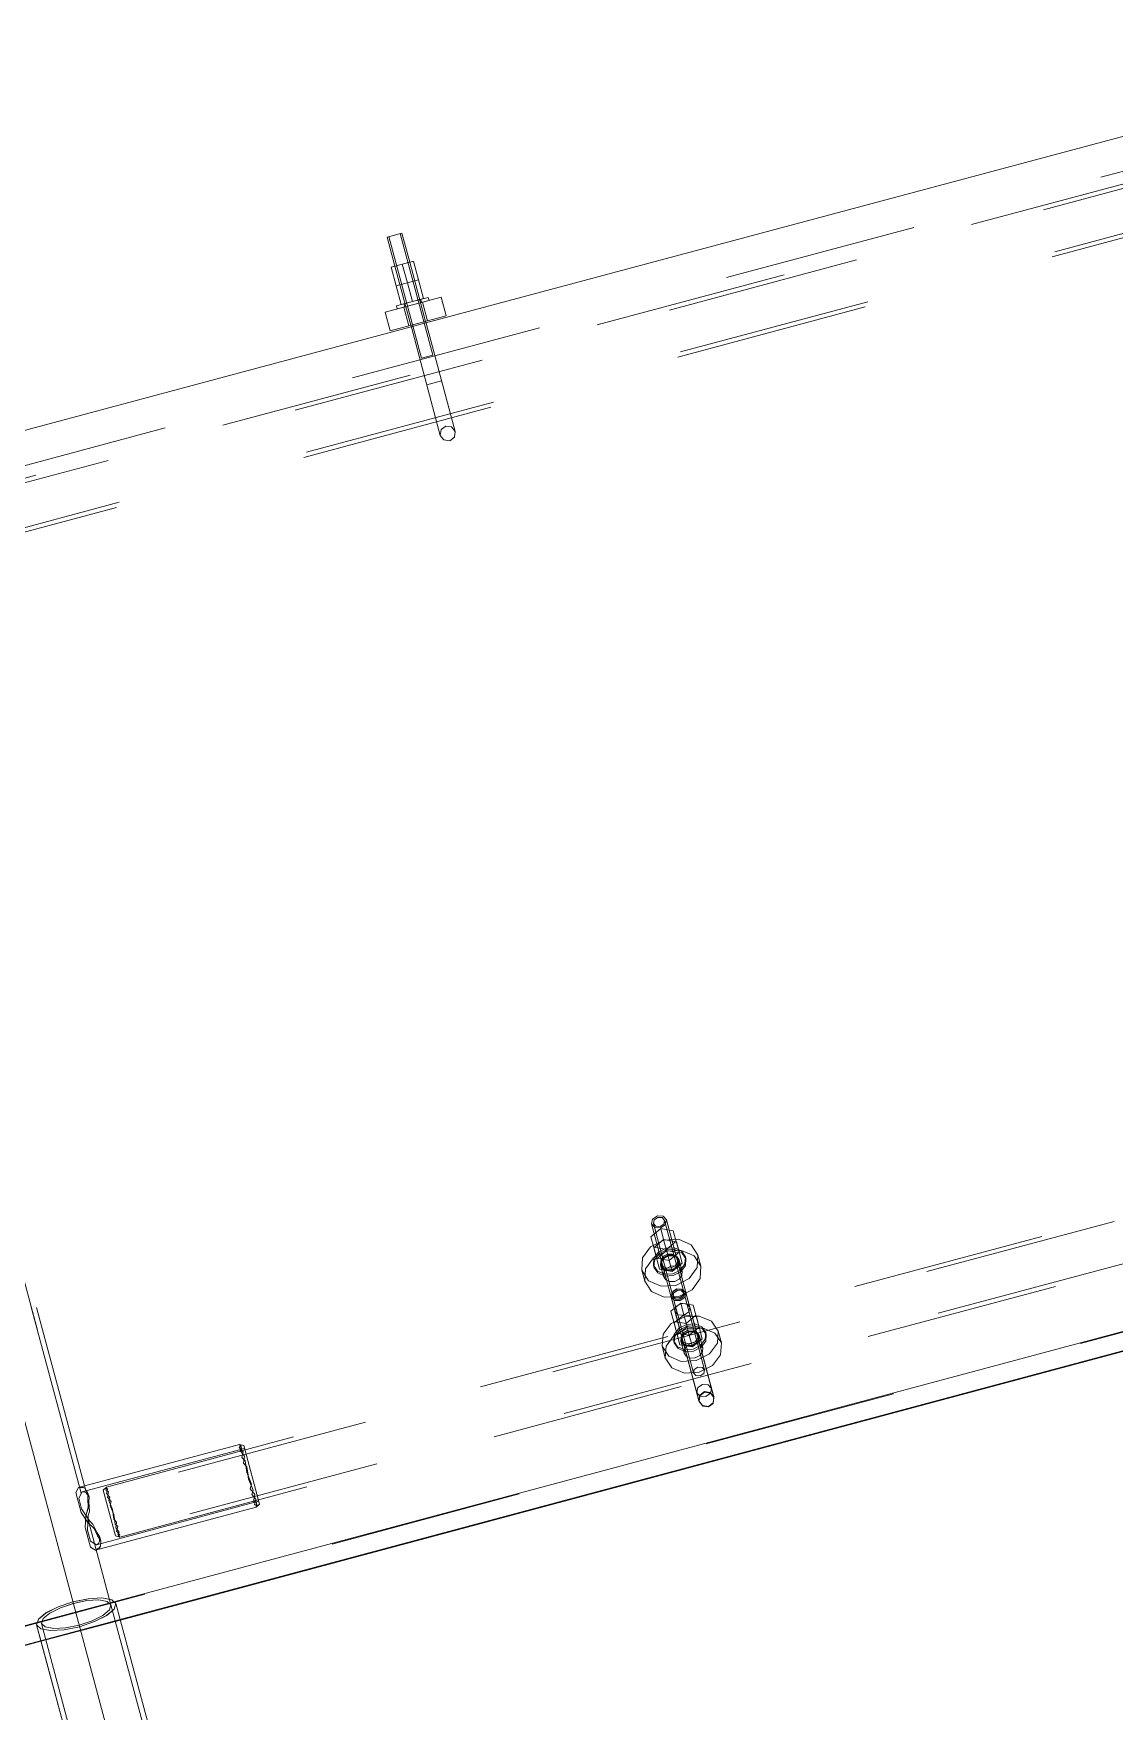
# Model space of a CAD drawing. Header units: millimetres. Extents: x -753 to 90, y 56274 to 56868.
# Drawn here: x -604.93 to -593.77, y 56695.05 to 56712.38 of the extents above; entities that cross this region are included whole.
import ezdxf

# ---------------------------------------------------------------- set-up
doc = ezdxf.new("R2010")
doc.units = ezdxf.units.MM
doc.linetypes.add('XKITLINE00', pattern=[0])
doc.linetypes.add('XKITLINE02', pattern=[4, 2, -2])
doc.layers.add('Cota', color=4, linetype='Continuous', lineweight=0)
doc.layers.add('Peça', color=2, linetype='Continuous', lineweight=0)

# ---------------------------------------------------------------- blocks, each defined once
blk = doc.blocks.new('*A896')
at = {"layer": 'Peça', "color": 4, "linetype": 'XKITLINE00', "lineweight": 0}
for p, q in [((-592.068, 56711.752), (-600.878, 56709.393)), ((-592.068, 56711.752), (-592.068, 56711.752)), ((-592.068, 56711.752), (-588.983, 56700.237)), ((-601.03, 56709.352), (-611.155, 56706.639)), ((-611.308, 56706.598), (-612.662, 56706.235)), ((-612.662, 56706.235), (-612.662, 56706.235)), ((-612.662, 56706.235), (-612.639, 56706.15)), ((-612.639, 56706.149), (-610.959, 56699.879)), ((-609.577, 56694.72), (-588.983, 56700.237)), ((-588.983, 56700.237), (-588.934, 56700.051)), ((-609.527, 56694.534), (-588.934, 56700.051)), ((-588.932, 56700.045), (-604.033, 56695.999)), ((-588.932, 56700.045), (-588.934, 56700.051)), ((-610.959, 56699.879), (-610.805, 56699.303)), ((-610.805, 56699.303), (-610.645, 56698.705)), ((-610.645, 56698.705), (-610.133, 56696.794)), ((-610.133, 56696.794), (-609.767, 56695.428)), ((-604.853, 56695.779), (-609.526, 56694.528)), ((-609.767, 56695.428), (-609.527, 56694.534)), ((-609.526, 56694.528), (-609.527, 56694.534))]:
    blk.add_line(p, q, dxfattribs=at)
at = {"layer": 'Peça', "color": 7, "linetype": 'XKITLINE02', "lineweight": 0}
for p, q in [((-592.061, 56711.724), (-588.983, 56700.237)), ((-591.978, 56711.414), (-612.572, 56705.897)), ((-600.878, 56709.393), (-601.03, 56709.352)), ((-611.155, 56706.639), (-611.308, 56706.598)), ((-612.654, 56706.207), (-612.639, 56706.149)), ((-609.575, 56694.713), (-588.982, 56700.23)), ((-588.934, 56700.051), (-588.932, 56700.045)), ((-610.479, 56698.088), (-610.133, 56696.794)), ((-604.033, 56695.999), (-604.853, 56695.779)), ((-609.527, 56694.534), (-609.526, 56694.528))]:
    blk.add_line(p, q, dxfattribs=at)
blk = doc.blocks.new('*A897')
at = {"layer": 'Peça', "color": 7, "linetype": 'XKITLINE02', "lineweight": 0}
for p, q in [((-606.838, 56707.302), (-569.438, 56717.323)), ((-569.387, 56717.29), (-606.865, 56707.248)), ((-569.271, 56716.857), (-606.749, 56706.816)), ((-569.298, 56716.804), (-606.699, 56706.783))]:
    blk.add_line(p, q, dxfattribs=at)
blk = doc.blocks.new('*A909')
at = {"layer": 'Peça', "color": 7, "linetype": 'XKITLINE02', "lineweight": 0}
for p, q in [((-604.523, 56696.187), (-604.677, 56696.135)), ((-604.653, 56696.126), (-604.518, 56696.171)), ((-604.363, 56696.219), (-604.523, 56696.187)), ((-604.518, 56696.171), (-604.379, 56696.199)), ((-604.379, 56696.199), (-604.256, 56696.206)), ((-604.223, 56696.227), (-604.363, 56696.219)), ((-604.256, 56696.206), (-604.169, 56696.19)), ((-604.123, 56696.209), (-604.223, 56696.227)), ((-604.169, 56696.19), (-604.13, 56696.155)), ((-604.079, 56696.168), (-604.123, 56696.209)), ((-604.097, 56696.111), (-604.079, 56696.168)), ((-604.079, 56696.168), (-604.035, 56696.005)), ((-604.88, 56696.006), (-604.898, 56695.949)), ((-604.802, 56696.072), (-604.88, 56696.006)), ((-604.847, 56695.963), (-604.831, 56696.013)), ((-604.831, 56696.013), (-604.763, 56696.07)), ((-604.677, 56696.135), (-604.802, 56696.072)), ((-604.763, 56696.07), (-604.653, 56696.126)), ((-604.323, 56695.992), (-604.458, 56695.946)), ((-604.214, 56696.047), (-604.323, 56695.992)), ((-604.3, 56695.982), (-604.174, 56696.046)), ((-604.146, 56696.104), (-604.214, 56696.047)), ((-604.174, 56696.046), (-604.097, 56696.111)), ((-604.13, 56696.155), (-604.146, 56696.104)), ((-604.13, 56696.155), (-599.857, 56680.207)), ((-604.898, 56695.949), (-600.625, 56680.001)), ((-604.898, 56695.949), (-604.854, 56695.908)), ((-604.854, 56695.908), (-604.754, 56695.89)), ((-604.847, 56695.963), (-600.574, 56680.015)), ((-604.808, 56695.927), (-604.847, 56695.963)), ((-604.721, 56695.911), (-604.808, 56695.927)), ((-604.754, 56695.89), (-604.613, 56695.898)), ((-604.598, 56695.918), (-604.721, 56695.911)), ((-604.613, 56695.898), (-604.454, 56695.93)), ((-604.458, 56695.946), (-604.598, 56695.918)), ((-604.454, 56695.93), (-604.3, 56695.982)), ((-600.059, 56681.167), (-600.039, 56681.09)), ((-599.806, 56680.22), (-600.625, 56680.001))]:
    blk.add_line(p, q, dxfattribs=at)
at = {"layer": 'Peça', "color": 4, "linetype": 'XKITLINE00', "lineweight": 0}
for p, q in [((-604.035, 56696.005), (-600.059, 56681.167)), ((-600.039, 56681.09), (-599.806, 56680.22)), ((-599.806, 56680.22), (-599.806, 56680.22))]:
    blk.add_line(p, q, dxfattribs=at)
blk = doc.blocks.new('*A915')
at = {"layer": 'Peça', "color": 7, "linetype": 'XKITLINE02', "lineweight": 0}
for p, q in [((-604.677, 56696.135), (-604.523, 56696.187)), ((-604.519, 56696.171), (-604.653, 56696.126)), ((-604.523, 56696.187), (-604.364, 56696.219)), ((-604.379, 56696.199), (-604.519, 56696.171)), ((-604.256, 56696.206), (-604.379, 56696.199)), ((-604.364, 56696.219), (-604.223, 56696.227)), ((-604.169, 56696.19), (-604.256, 56696.206)), ((-604.223, 56696.227), (-604.123, 56696.209)), ((-604.13, 56696.155), (-604.169, 56696.19)), ((-604.123, 56696.209), (-604.079, 56696.168)), ((-604.079, 56696.168), (-604.097, 56696.111)), ((-604.079, 56696.168), (-604.035, 56696.005)), ((-604.898, 56695.949), (-604.88, 56696.006)), ((-604.88, 56696.006), (-604.802, 56696.072)), ((-604.831, 56696.013), (-604.847, 56695.963)), ((-604.763, 56696.07), (-604.831, 56696.013)), ((-604.802, 56696.072), (-604.677, 56696.135)), ((-604.653, 56696.126), (-604.763, 56696.07)), ((-604.458, 56695.946), (-604.324, 56695.992)), ((-604.324, 56695.992), (-604.214, 56696.047)), ((-604.175, 56696.046), (-604.3, 56695.982)), ((-604.214, 56696.047), (-604.146, 56696.104)), ((-604.097, 56696.111), (-604.175, 56696.046)), ((-604.146, 56696.104), (-604.13, 56696.155)), ((-604.13, 56696.155), (-599.857, 56680.207)), ((-604.898, 56695.949), (-604.854, 56695.786)), ((-604.854, 56695.908), (-604.898, 56695.949)), ((-604.754, 56695.89), (-604.854, 56695.908)), ((-604.847, 56695.963), (-600.574, 56680.015)), ((-604.847, 56695.963), (-604.808, 56695.927)), ((-604.808, 56695.927), (-604.721, 56695.911)), ((-604.613, 56695.898), (-604.754, 56695.89)), ((-604.721, 56695.911), (-604.598, 56695.918)), ((-604.454, 56695.93), (-604.613, 56695.898)), ((-604.598, 56695.918), (-604.458, 56695.946)), ((-604.3, 56695.982), (-604.454, 56695.93)), ((-600.06, 56681.167), (-600.039, 56681.09)), ((-600.879, 56680.948), (-600.858, 56680.87))]:
    blk.add_line(p, q, dxfattribs=at)
at = {"layer": 'Peça', "color": 4, "linetype": 'XKITLINE00', "lineweight": 0}
for p, q in [((-604.035, 56696.005), (-600.06, 56681.167)), ((-604.854, 56695.786), (-600.879, 56680.948)), ((-600.039, 56681.09), (-599.806, 56680.22)), ((-600.858, 56680.87), (-600.625, 56680.001)), ((-599.806, 56680.22), (-600.625, 56680.001))]:
    blk.add_line(p, q, dxfattribs=at)
blk = doc.blocks.new('*A924')
at = {"layer": 'Peça', "color": 7, "linetype": 'XKITLINE02', "lineweight": 0}
for p, q in [((-607.496, 56707.283), (-607.644, 56707.209)), ((-607.331, 56707.293), (-607.496, 56707.283)), ((-607.174, 56707.24), (-607.331, 56707.293)), ((-607.753, 56707.085), (-607.807, 56706.928)), ((-607.644, 56707.209), (-607.753, 56707.085)), ((-607.708, 56707.059), (-607.612, 56707.167)), ((-607.612, 56707.167), (-607.482, 56707.231)), ((-607.482, 56707.231), (-607.338, 56707.241)), ((-607.338, 56707.241), (-607.201, 56707.194)), ((-607.201, 56707.194), (-607.092, 56707.099)), ((-607.05, 56707.131), (-607.174, 56707.24)), ((-607.092, 56707.099), (-607.028, 56706.969)), ((-606.977, 56706.983), (-607.05, 56707.131)), ((-607.807, 56706.928), (-607.796, 56706.763)), ((-607.754, 56706.921), (-607.708, 56707.059)), ((-607.745, 56706.777), (-607.754, 56706.921)), ((-607.028, 56706.969), (-604.13, 56696.155)), ((-607.028, 56706.969), (-607.018, 56706.825)), ((-606.974, 56706.972), (-606.977, 56706.983)), ((-606.966, 56706.818), (-606.977, 56706.983)), ((-606.969, 56706.954), (-606.974, 56706.972)), ((-606.969, 56706.954), (-604.079, 56696.168)), ((-607.793, 56706.752), (-607.796, 56706.763)), ((-607.796, 56706.763), (-607.723, 56706.615)), ((-607.788, 56706.735), (-607.793, 56706.752)), ((-607.788, 56706.735), (-604.898, 56695.949)), ((-607.745, 56706.777), (-607.742, 56706.766)), ((-607.681, 56706.647), (-607.745, 56706.777)), ((-607.742, 56706.766), (-607.737, 56706.749)), ((-607.737, 56706.749), (-604.847, 56695.963)), ((-607.018, 56706.825), (-607.065, 56706.688)), ((-607.019, 56706.661), (-606.966, 56706.818)), ((-607.723, 56706.615), (-607.598, 56706.506)), ((-607.572, 56706.552), (-607.681, 56706.647)), ((-607.16, 56706.579), (-607.29, 56706.515)), ((-607.065, 56706.688), (-607.16, 56706.579)), ((-607.128, 56706.537), (-607.019, 56706.661)), ((-607.598, 56706.506), (-607.442, 56706.453)), ((-607.435, 56706.505), (-607.572, 56706.552)), ((-607.442, 56706.453), (-607.277, 56706.464)), ((-607.29, 56706.515), (-607.435, 56706.505)), ((-607.277, 56706.464), (-607.128, 56706.537)), ((-604.677, 56696.135), (-604.523, 56696.186)), ((-604.518, 56696.17), (-604.653, 56696.125)), ((-604.523, 56696.186), (-604.363, 56696.219)), ((-604.379, 56696.199), (-604.518, 56696.17)), ((-604.256, 56696.206), (-604.379, 56696.199)), ((-604.363, 56696.219), (-604.223, 56696.227)), ((-604.169, 56696.19), (-604.256, 56696.206)), ((-604.223, 56696.227), (-604.123, 56696.209)), ((-604.13, 56696.155), (-604.169, 56696.19)), ((-604.123, 56696.209), (-604.079, 56696.168)), ((-604.079, 56696.168), (-604.097, 56696.111)), ((-604.898, 56695.949), (-604.88, 56696.006)), ((-604.88, 56696.006), (-604.802, 56696.071)), ((-604.831, 56696.013), (-604.847, 56695.963)), ((-604.763, 56696.07), (-604.831, 56696.013)), ((-604.802, 56696.071), (-604.677, 56696.135)), ((-604.653, 56696.125), (-604.763, 56696.07)), ((-604.458, 56695.946), (-604.324, 56695.992)), ((-604.324, 56695.992), (-604.214, 56696.047)), ((-604.175, 56696.046), (-604.3, 56695.982)), ((-604.214, 56696.047), (-604.146, 56696.104)), ((-604.097, 56696.111), (-604.175, 56696.046)), ((-604.146, 56696.104), (-604.13, 56696.155)), ((-604.854, 56695.908), (-604.898, 56695.949)), ((-604.754, 56695.89), (-604.854, 56695.908)), ((-604.847, 56695.963), (-604.808, 56695.927)), ((-604.808, 56695.927), (-604.721, 56695.911)), ((-604.614, 56695.898), (-604.754, 56695.89)), ((-604.721, 56695.911), (-604.598, 56695.918)), ((-604.454, 56695.93), (-604.614, 56695.898)), ((-604.598, 56695.918), (-604.458, 56695.946)), ((-604.3, 56695.982), (-604.454, 56695.93))]:
    blk.add_line(p, q, dxfattribs=at)
blk = doc.blocks.new('*A925')
at = {"layer": 'Peça', "color": 7, "linetype": 'XKITLINE02', "lineweight": 0}
for p, q in [((-604.465, 56697.366), (-602.804, 56697.811)), ((-602.752, 56697.771), (-604.427, 56697.322)), ((-602.807, 56697.782), (-602.785, 56697.796)), ((-602.764, 56697.737), (-602.807, 56697.782)), ((-602.804, 56697.811), (-602.778, 56697.77)), ((-602.785, 56697.796), (-602.804, 56697.811)), ((-602.804, 56697.811), (-602.76, 56697.8)), ((-602.778, 56697.77), (-602.798, 56697.748)), ((-602.798, 56697.748), (-602.751, 56697.691)), ((-602.779, 56697.676), (-602.764, 56697.737)), ((-602.76, 56697.8), (-602.598, 56697.196)), ((-602.779, 56697.676), (-602.744, 56697.643)), ((-602.751, 56697.691), (-602.763, 56697.617)), ((-602.763, 56697.617), (-602.727, 56697.582)), ((-602.727, 56697.522), (-602.744, 56697.643)), ((-602.727, 56697.582), (-602.709, 56697.454)), ((-602.679, 56697.401), (-602.727, 56697.522)), ((-602.709, 56697.454), (-602.663, 56697.34)), ((-602.692, 56697.353), (-602.679, 56697.401)), ((-604.493, 56697.314), (-604.465, 56697.366)), ((-604.493, 56697.314), (-604.439, 56697.109)), ((-604.465, 56697.366), (-604.418, 56697.366)), ((-604.427, 56697.322), (-604.462, 56697.258)), ((-604.433, 56697.148), (-604.462, 56697.258)), ((-604.427, 56697.322), (-604.406, 56697.322)), ((-604.418, 56697.366), (-604.398, 56697.356)), ((-604.406, 56697.322), (-604.383, 56697.31)), ((-604.398, 56697.356), (-604.368, 56697.309)), ((-604.357, 56697.27), (-604.383, 56697.31)), ((-604.368, 56697.309), (-604.37, 56697.25)), ((-604.37, 56697.25), (-604.364, 56697.164)), ((-604.357, 56697.27), (-604.368, 56697.309)), ((-604.36, 56697.22), (-604.357, 56697.27)), ((-604.352, 56697.119), (-604.36, 56697.22)), ((-602.606, 56697.225), (-604.281, 56696.776)), ((-602.645, 56697.295), (-602.692, 56697.353)), ((-602.663, 56697.34), (-602.676, 56697.294)), ((-602.676, 56697.294), (-602.633, 56697.248)), ((-602.657, 56697.222), (-602.645, 56697.295)), ((-602.657, 56697.222), (-602.628, 56697.213)), ((-602.633, 56697.248), (-602.648, 56697.188)), ((-602.631, 56697.164), (-602.628, 56697.213)), ((-604.372, 56697.008), (-604.439, 56697.109)), ((-604.349, 56697.02), (-604.433, 56697.148)), ((-604.397, 56696.954), (-604.39, 56697.076)), ((-604.364, 56697.164), (-604.39, 56697.076)), ((-604.364, 56697.077), (-604.373, 56696.924)), ((-604.364, 56697.077), (-604.352, 56697.119)), ((-604.291, 56696.719), (-602.631, 56697.164)), ((-602.648, 56697.188), (-602.622, 56697.187)), ((-602.631, 56697.164), (-602.598, 56697.196)), ((-602.622, 56697.187), (-602.631, 56697.164)), ((-604.397, 56696.954), (-604.342, 56696.75)), ((-604.373, 56696.924), (-604.343, 56696.814)), ((-604.305, 56696.945), (-604.372, 56697.008)), ((-604.349, 56697.02), (-604.317, 56696.99)), ((-604.317, 56696.99), (-604.273, 56696.898)), ((-604.268, 56696.867), (-604.305, 56696.945)), ((-604.273, 56696.898), (-604.246, 56696.856)), ((-604.236, 56696.817), (-604.268, 56696.867)), ((-604.246, 56696.856), (-604.248, 56696.809)), ((-604.236, 56696.817), (-604.246, 56696.856)), ((-604.281, 56696.776), (-604.343, 56696.814)), ((-604.342, 56696.75), (-604.291, 56696.719)), ((-604.291, 56696.719), (-604.251, 56696.742)), ((-604.281, 56696.776), (-604.263, 56696.787)), ((-604.263, 56696.787), (-604.248, 56696.809)), ((-604.251, 56696.742), (-604.238, 56696.761)), ((-604.238, 56696.761), (-604.236, 56696.817))]:
    blk.add_line(p, q, dxfattribs=at)
blk = doc.blocks.new('*A928')
at = {"layer": 'Peça', "color": 7, "linetype": 'XKITLINE02', "lineweight": 0}
for p, q in [((-604.465, 56697.366), (-602.804, 56697.811)), ((-602.752, 56697.771), (-604.427, 56697.322)), ((-602.785, 56697.796), (-602.807, 56697.782)), ((-602.807, 56697.782), (-602.764, 56697.737)), ((-602.804, 56697.811), (-602.785, 56697.796)), ((-602.778, 56697.77), (-602.804, 56697.811)), ((-602.804, 56697.811), (-602.76, 56697.8)), ((-602.798, 56697.748), (-602.778, 56697.77)), ((-602.751, 56697.691), (-602.798, 56697.748)), ((-602.764, 56697.737), (-602.779, 56697.676)), ((-602.598, 56697.196), (-602.76, 56697.8)), ((-602.779, 56697.676), (-602.744, 56697.643)), ((-602.763, 56697.617), (-602.751, 56697.691)), ((-602.727, 56697.582), (-602.763, 56697.617)), ((-602.744, 56697.643), (-602.727, 56697.522)), ((-602.708, 56697.454), (-602.727, 56697.582)), ((-602.727, 56697.522), (-602.679, 56697.401)), ((-602.663, 56697.34), (-602.708, 56697.454)), ((-602.679, 56697.401), (-602.692, 56697.353)), ((-604.493, 56697.314), (-604.465, 56697.366)), ((-604.493, 56697.314), (-604.438, 56697.109)), ((-604.418, 56697.366), (-604.465, 56697.366)), ((-604.427, 56697.322), (-604.462, 56697.258)), ((-604.462, 56697.258), (-604.433, 56697.148)), ((-604.427, 56697.322), (-604.406, 56697.322)), ((-604.398, 56697.356), (-604.418, 56697.366)), ((-604.406, 56697.322), (-604.383, 56697.31)), ((-604.368, 56697.309), (-604.398, 56697.356)), ((-604.383, 56697.31), (-604.357, 56697.27)), ((-604.37, 56697.25), (-604.368, 56697.309)), ((-604.363, 56697.164), (-604.37, 56697.25)), ((-604.357, 56697.27), (-604.368, 56697.309)), ((-604.357, 56697.27), (-604.36, 56697.22)), ((-604.36, 56697.22), (-604.351, 56697.119)), ((-602.606, 56697.225), (-604.281, 56696.776)), ((-602.692, 56697.353), (-602.645, 56697.295)), ((-602.676, 56697.294), (-602.663, 56697.34)), ((-602.633, 56697.248), (-602.676, 56697.294)), ((-602.645, 56697.295), (-602.657, 56697.222)), ((-602.657, 56697.222), (-602.628, 56697.213)), ((-602.648, 56697.188), (-602.633, 56697.248)), ((-602.628, 56697.213), (-602.631, 56697.164)), ((-604.372, 56697.008), (-604.438, 56697.109)), ((-604.433, 56697.148), (-604.349, 56697.02)), ((-604.397, 56696.954), (-604.39, 56697.076)), ((-604.39, 56697.076), (-604.363, 56697.164)), ((-604.373, 56696.925), (-604.364, 56697.077)), ((-604.351, 56697.119), (-604.364, 56697.077)), ((-604.291, 56696.719), (-602.631, 56697.164)), ((-602.622, 56697.187), (-602.648, 56697.188)), ((-602.631, 56697.164), (-602.598, 56697.196)), ((-602.631, 56697.164), (-602.622, 56697.187)), ((-604.397, 56696.954), (-604.342, 56696.751)), ((-604.343, 56696.814), (-604.373, 56696.925)), ((-604.372, 56697.008), (-604.305, 56696.945)), ((-604.349, 56697.02), (-604.317, 56696.99)), ((-604.317, 56696.99), (-604.273, 56696.898)), ((-604.305, 56696.945), (-604.268, 56696.867)), ((-604.273, 56696.898), (-604.246, 56696.856)), ((-604.268, 56696.867), (-604.236, 56696.817)), ((-604.246, 56696.856), (-604.248, 56696.809)), ((-604.236, 56696.817), (-604.246, 56696.856)), ((-604.281, 56696.776), (-604.343, 56696.814)), ((-604.342, 56696.751), (-604.291, 56696.719)), ((-604.251, 56696.743), (-604.291, 56696.719)), ((-604.281, 56696.776), (-604.263, 56696.787)), ((-604.263, 56696.787), (-604.248, 56696.809)), ((-604.238, 56696.761), (-604.251, 56696.743)), ((-604.236, 56696.817), (-604.238, 56696.761))]:
    blk.add_line(p, q, dxfattribs=at)
blk = doc.blocks.new('*A929')
at = {"layer": 'Peça', "color": 7, "linetype": 'XKITLINE02', "lineweight": 0}
for p, q in [((-607.644, 56707.209), (-607.496, 56707.283)), ((-607.496, 56707.283), (-607.33, 56707.293)), ((-607.33, 56707.293), (-607.174, 56707.24)), ((-607.806, 56706.929), (-607.753, 56707.085)), ((-607.753, 56707.085), (-607.644, 56707.209)), ((-607.612, 56707.167), (-607.707, 56707.059)), ((-607.482, 56707.231), (-607.612, 56707.167)), ((-607.337, 56707.241), (-607.482, 56707.231)), ((-607.2, 56707.194), (-607.337, 56707.241)), ((-607.091, 56707.099), (-607.2, 56707.194)), ((-607.174, 56707.24), (-607.049, 56707.131)), ((-607.027, 56706.969), (-607.091, 56707.099)), ((-607.049, 56707.131), (-606.976, 56706.983)), ((-607.795, 56706.763), (-607.806, 56706.929)), ((-607.707, 56707.059), (-607.754, 56706.922)), ((-607.754, 56706.922), (-607.744, 56706.777)), ((-607.027, 56706.969), (-607.024, 56706.958)), ((-607.018, 56706.825), (-607.027, 56706.969)), ((-607.024, 56706.958), (-607.02, 56706.941)), ((-607.02, 56706.941), (-605.408, 56700.923)), ((-606.973, 56706.972), (-606.976, 56706.983)), ((-606.976, 56706.983), (-606.965, 56706.818)), ((-606.969, 56706.954), (-606.973, 56706.972)), ((-606.969, 56706.954), (-604.079, 56696.168)), ((-607.792, 56706.752), (-607.795, 56706.763)), ((-607.722, 56706.615), (-607.795, 56706.763)), ((-607.788, 56706.735), (-607.792, 56706.752)), ((-607.788, 56706.735), (-604.898, 56695.949)), ((-607.744, 56706.777), (-604.847, 56695.963)), ((-607.744, 56706.777), (-607.68, 56706.647)), ((-607.065, 56706.688), (-607.018, 56706.825)), ((-606.965, 56706.818), (-607.019, 56706.661)), ((-607.598, 56706.506), (-607.722, 56706.615)), ((-607.68, 56706.647), (-607.571, 56706.552)), ((-607.29, 56706.515), (-607.16, 56706.579)), ((-607.16, 56706.579), (-607.065, 56706.688)), ((-607.019, 56706.661), (-607.128, 56706.537)), ((-607.441, 56706.453), (-607.598, 56706.506)), ((-607.571, 56706.552), (-607.434, 56706.505)), ((-607.276, 56706.464), (-607.441, 56706.453)), ((-607.434, 56706.505), (-607.29, 56706.515)), ((-607.128, 56706.537), (-607.276, 56706.464)), ((-605.408, 56700.923), (-604.13, 56696.155)), ((-604.523, 56696.186), (-604.677, 56696.135)), ((-604.653, 56696.125), (-604.518, 56696.17)), ((-604.363, 56696.219), (-604.523, 56696.186)), ((-604.518, 56696.17), (-604.379, 56696.199)), ((-604.379, 56696.199), (-604.256, 56696.206)), ((-604.223, 56696.227), (-604.363, 56696.219)), ((-604.256, 56696.206), (-604.169, 56696.19)), ((-604.123, 56696.209), (-604.223, 56696.227)), ((-604.169, 56696.19), (-604.13, 56696.155)), ((-604.079, 56696.168), (-604.123, 56696.209)), ((-604.097, 56696.111), (-604.079, 56696.168)), ((-604.88, 56696.006), (-604.898, 56695.949)), ((-604.802, 56696.071), (-604.88, 56696.006)), ((-604.847, 56695.963), (-604.831, 56696.013)), ((-604.831, 56696.013), (-604.763, 56696.07)), ((-604.677, 56696.135), (-604.802, 56696.071)), ((-604.763, 56696.07), (-604.653, 56696.125)), ((-604.323, 56695.992), (-604.458, 56695.946)), ((-604.214, 56696.047), (-604.323, 56695.992)), ((-604.3, 56695.982), (-604.174, 56696.046)), ((-604.146, 56696.104), (-604.214, 56696.047)), ((-604.174, 56696.046), (-604.097, 56696.111)), ((-604.13, 56696.155), (-604.146, 56696.104)), ((-604.898, 56695.949), (-604.854, 56695.908)), ((-604.854, 56695.908), (-604.754, 56695.89)), ((-604.808, 56695.927), (-604.847, 56695.963)), ((-604.72, 56695.911), (-604.808, 56695.927)), ((-604.754, 56695.89), (-604.613, 56695.898)), ((-604.598, 56695.918), (-604.72, 56695.911)), ((-604.613, 56695.898), (-604.454, 56695.93)), ((-604.458, 56695.946), (-604.598, 56695.918)), ((-604.454, 56695.93), (-604.3, 56695.982))]:
    blk.add_line(p, q, dxfattribs=at)
blk = doc.blocks.new('*A1047')
at = {"layer": 'Peça', "color": 7, "linetype": 'XKITLINE02', "lineweight": 0}
for p, q in [((-566.727, 56707.36), (-604.205, 56697.319)), ((-604.178, 56697.372), (-566.777, 56707.393)), ((-566.611, 56706.93), (-604.09, 56696.888)), ((-604.039, 56696.856), (-566.639, 56706.876)), ((-604.211, 56697.34), (-604.178, 56697.372)), ((-604.178, 56697.372), (-604.185, 56697.354)), ((-604.18, 56697.333), (-604.178, 56697.372)), ((-604.211, 56697.34), (-604.084, 56696.867)), ((-604.185, 56697.354), (-604.164, 56697.353)), ((-604.157, 56697.326), (-604.18, 56697.333)), ((-604.164, 56697.353), (-604.176, 56697.305)), ((-604.176, 56697.305), (-604.141, 56697.269)), ((-604.166, 56697.268), (-604.157, 56697.326)), ((-604.129, 56697.222), (-604.166, 56697.268)), ((-604.141, 56697.269), (-604.152, 56697.232)), ((-604.152, 56697.232), (-604.116, 56697.141)), ((-604.139, 56697.183), (-604.129, 56697.222)), ((-604.101, 56697.087), (-604.139, 56697.183)), ((-604.116, 56697.141), (-604.101, 56697.039)), ((-604.088, 56696.99), (-604.101, 56697.087)), ((-604.101, 56697.039), (-604.072, 56697.01)), ((-604.09, 56696.888), (-604.094, 56696.906)), ((-604.06, 56696.963), (-604.088, 56696.99)), ((-604.084, 56696.867), (-604.039, 56696.856)), ((-604.072, 56697.01), (-604.081, 56696.952)), ((-604.081, 56696.952), (-604.044, 56696.906)), ((-604.072, 56696.915), (-604.06, 56696.963)), ((-604.037, 56696.879), (-604.072, 56696.915)), ((-604.044, 56696.906), (-604.06, 56696.888)), ((-604.06, 56696.888), (-604.039, 56696.856)), ((-604.055, 56696.868), (-604.037, 56696.879)), ((-604.039, 56696.856), (-604.055, 56696.868))]:
    blk.add_line(p, q, dxfattribs=at)
blk = doc.blocks.new('*A1063')
at = {"layer": 'Peça', "color": 4, "linetype": 'XKITLINE00', "lineweight": 0}
for p, q in [((-598.315, 56699.216), (-598.35, 56699.187)), ((-598.35, 56699.187), (-598.289, 56698.962)), ((-598.192, 56699.062), (-598.09, 56699.146)), ((-598.162, 56699.257), (-598.118, 56699.25)), ((-598.118, 56699.25), (-598.057, 56699.024)), ((-598.322, 56699.083), (-598.192, 56699.062)), ((-598.159, 56698.941), (-598.289, 56698.962)), ((-598.159, 56698.941), (-598.192, 56699.062)), ((-598.057, 56699.024), (-598.159, 56698.941))]:
    blk.add_line(p, q, dxfattribs=at)
at = {"layer": 'Peça', "color": 7, "linetype": 'XKITLINE02', "lineweight": 0}
for p, q in [((-598.317, 56699.066), (-598.215, 56699.149)), ((-598.248, 56699.271), (-598.315, 56699.216)), ((-598.215, 56699.149), (-598.248, 56699.271)), ((-598.248, 56699.271), (-598.162, 56699.257)), ((-598.215, 56699.149), (-598.085, 56699.128))]:
    blk.add_line(p, q, dxfattribs=at)
blk = doc.blocks.new('*A1064')
at = {"layer": 'Peça', "color": 7, "linetype": 'XKITLINE02', "lineweight": 0}
for p, q in [((-598.215, 56699.149), (-598.317, 56699.066)), ((-598.182, 56699.027), (-598.215, 56699.149)), ((-598.085, 56699.128), (-598.215, 56699.149)), ((-598.085, 56699.128), (-598.057, 56699.024)), ((-598.289, 56698.962), (-598.317, 56699.066)), ((-598.317, 56699.066), (-598.289, 56698.962)), ((-598.284, 56698.944), (-598.182, 56699.027)), ((-598.182, 56699.027), (-598.053, 56699.006))]:
    blk.add_line(p, q, dxfattribs=at)
at = {"layer": 'Peça', "color": 4, "linetype": 'XKITLINE00', "lineweight": 0}
for p, q in [((-598.159, 56698.941), (-598.289, 56698.962)), ((-598.289, 56698.962), (-598.257, 56698.84)), ((-598.159, 56698.941), (-598.057, 56699.024)), ((-598.127, 56698.819), (-598.159, 56698.941)), ((-598.057, 56699.024), (-598.025, 56698.902)), ((-598.127, 56698.819), (-598.257, 56698.84)), ((-598.025, 56698.902), (-598.127, 56698.819))]:
    blk.add_line(p, q, dxfattribs=at)
blk = doc.blocks.new('*A1065')
at = {"layer": 'Peça', "color": 4, "linetype": 'XKITLINE00', "lineweight": 0}
for p, q in [((-598.314, 56698.949), (-598.319, 56698.879)), ((-598.293, 56698.977), (-598.314, 56698.949)), ((-598.061, 56699.039), (-598.029, 56699.025)), ((-597.99, 56698.967), (-598.029, 56699.025)), ((-597.995, 56698.898), (-597.99, 56698.967)), ((-597.985, 56698.948), (-597.99, 56698.967)), ((-597.985, 56698.948), (-597.99, 56698.878)), ((-598.314, 56698.86), (-598.319, 56698.879)), ((-598.319, 56698.879), (-598.28, 56698.821)), ((-598.274, 56698.802), (-598.314, 56698.86)), ((-598.28, 56698.821), (-598.207, 56698.791)), ((-598.202, 56698.771), (-598.274, 56698.802)), ((-598.207, 56698.791), (-598.12, 56698.796)), ((-598.115, 56698.776), (-598.202, 56698.771)), ((-598.12, 56698.796), (-598.043, 56698.835)), ((-598.038, 56698.815), (-598.115, 56698.776)), ((-598.043, 56698.835), (-597.995, 56698.898)), ((-597.99, 56698.878), (-598.038, 56698.815))]:
    blk.add_line(p, q, dxfattribs=at)
at = {"layer": 'Peça', "color": 7, "linetype": 'XKITLINE02', "lineweight": 0}
for p, q in [((-598.309, 56698.93), (-598.261, 56698.992)), ((-598.266, 56699.012), (-598.293, 56698.977)), ((-598.189, 56699.051), (-598.266, 56699.012)), ((-598.261, 56698.992), (-598.184, 56699.032)), ((-598.242, 56698.9), (-598.239, 56698.937)), ((-598.239, 56698.937), (-598.214, 56698.97)), ((-598.209, 56698.951), (-598.234, 56698.918)), ((-598.214, 56698.97), (-598.196, 56698.979)), ((-598.209, 56698.951), (-598.191, 56698.96)), ((-598.196, 56698.979), (-598.173, 56698.991)), ((-598.191, 56698.96), (-598.167, 56698.971)), ((-598.102, 56699.056), (-598.189, 56699.051)), ((-598.184, 56699.032), (-598.097, 56699.036)), ((-598.173, 56698.991), (-598.127, 56698.994)), ((-598.122, 56698.974), (-598.167, 56698.971)), ((-598.127, 56698.994), (-598.088, 56698.977)), ((-598.083, 56698.958), (-598.122, 56698.974)), ((-598.102, 56699.056), (-598.061, 56699.039)), ((-598.097, 56699.036), (-598.024, 56699.006)), ((-598.088, 56698.977), (-598.068, 56698.947)), ((-598.062, 56698.927), (-598.083, 56698.958)), ((-598.068, 56698.947), (-598.07, 56698.91)), ((-598.062, 56698.927), (-598.068, 56698.947)), ((-598.024, 56699.006), (-597.985, 56698.948)), ((-598.314, 56698.86), (-598.309, 56698.93)), ((-598.236, 56698.881), (-598.242, 56698.9)), ((-598.221, 56698.869), (-598.242, 56698.9)), ((-598.234, 56698.918), (-598.236, 56698.881)), ((-598.236, 56698.881), (-598.216, 56698.85)), ((-598.182, 56698.853), (-598.221, 56698.869)), ((-598.216, 56698.85), (-598.177, 56698.834)), ((-598.136, 56698.856), (-598.182, 56698.853)), ((-598.177, 56698.834), (-598.131, 56698.836)), ((-598.095, 56698.876), (-598.136, 56698.856)), ((-598.131, 56698.836), (-598.09, 56698.857)), ((-598.07, 56698.91), (-598.095, 56698.876)), ((-598.09, 56698.857), (-598.065, 56698.89)), ((-598.065, 56698.89), (-598.062, 56698.927))]:
    blk.add_line(p, q, dxfattribs=at)
blk = doc.blocks.new('*A1066')
at = {"layer": 'Peça', "color": 7, "linetype": 'XKITLINE02', "lineweight": 0}
for p, q in [((-598.21, 56699.129), (-598.319, 56699.074)), ((-598.087, 56699.136), (-598.21, 56699.129)), ((-598.398, 56698.828), (-598.314, 56698.939)), ((-598.314, 56698.939), (-598.177, 56699.008)), ((-598.243, 56698.919), (-598.215, 56698.956)), ((-598.215, 56698.956), (-598.169, 56698.979)), ((-598.177, 56699.008), (-598.024, 56699.016)), ((-598.169, 56698.979), (-598.118, 56698.982)), ((-598.118, 56698.982), (-598.076, 56698.964)), ((-598.076, 56698.964), (-598.053, 56698.93)), ((-598.024, 56699.016), (-597.896, 56698.962)), ((-597.896, 56698.962), (-597.827, 56698.86)), ((-598.407, 56698.705), (-598.398, 56698.828)), ((-598.246, 56698.878), (-598.243, 56698.919)), ((-598.246, 56698.878), (-598.213, 56698.756)), ((-598.223, 56698.844), (-598.246, 56698.878)), ((-598.18, 56698.826), (-598.223, 56698.844)), ((-598.21, 56698.797), (-598.213, 56698.756)), ((-598.183, 56698.834), (-598.21, 56698.797)), ((-598.137, 56698.857), (-598.183, 56698.834)), ((-598.129, 56698.829), (-598.18, 56698.826)), ((-598.086, 56698.86), (-598.137, 56698.857)), ((-598.084, 56698.852), (-598.129, 56698.829)), ((-598.043, 56698.842), (-598.086, 56698.86)), ((-598.056, 56698.889), (-598.084, 56698.852)), ((-598.053, 56698.93), (-598.056, 56698.889)), ((-598.053, 56698.93), (-598.02, 56698.808)), ((-598.051, 56698.73), (-598.023, 56698.767)), ((-598.02, 56698.808), (-598.043, 56698.842)), ((-598.023, 56698.767), (-598.02, 56698.808)), ((-598.213, 56698.756), (-598.19, 56698.722)), ((-598.19, 56698.722), (-598.148, 56698.704)), ((-598.148, 56698.704), (-598.097, 56698.707)), ((-598.097, 56698.707), (-598.051, 56698.73))]:
    blk.add_line(p, q, dxfattribs=at)
at = {"layer": 'Peça', "color": 4, "linetype": 'XKITLINE00', "lineweight": 0}
for p, q in [((-598.057, 56699.138), (-598.087, 56699.136)), ((-597.929, 56699.084), (-598.057, 56699.138)), ((-598.43, 56698.949), (-598.439, 56698.826)), ((-598.346, 56699.06), (-598.43, 56698.949)), ((-598.319, 56699.074), (-598.346, 56699.06)), ((-597.86, 56698.982), (-597.929, 56699.084)), ((-597.868, 56698.859), (-597.86, 56698.982)), ((-597.827, 56698.86), (-597.86, 56698.982)), ((-598.407, 56698.705), (-598.439, 56698.826)), ((-598.439, 56698.826), (-598.37, 56698.724)), ((-597.952, 56698.748), (-597.868, 56698.859)), ((-597.827, 56698.86), (-597.836, 56698.737)), ((-598.338, 56698.602), (-598.407, 56698.705)), ((-598.37, 56698.724), (-598.242, 56698.67)), ((-598.209, 56698.548), (-598.338, 56698.602)), ((-598.242, 56698.67), (-598.089, 56698.679)), ((-598.089, 56698.679), (-597.952, 56698.748)), ((-597.92, 56698.626), (-598.056, 56698.557)), ((-597.836, 56698.737), (-597.92, 56698.626)), ((-598.056, 56698.557), (-598.209, 56698.548))]:
    blk.add_line(p, q, dxfattribs=at)
blk = doc.blocks.new('*A1067')
at = {"layer": 'Peça', "color": 7, "linetype": 'XKITLINE02', "lineweight": 0}
for p, q in [((-598.555, 56699.956), (-598.454, 56700.041)), ((-598.424, 56699.928), (-598.454, 56700.041)), ((-598.454, 56700.041), (-598.324, 56700.018)), ((-598.264, 56699.796), (-598.324, 56700.018)), ((-598.555, 56699.956), (-598.496, 56699.734)), ((-598.396, 56699.825), (-598.526, 56699.848)), ((-598.424, 56699.928), (-598.525, 56699.843)), ((-598.293, 56699.905), (-598.424, 56699.928)), ((-598.295, 56699.91), (-598.396, 56699.825)), ((-598.366, 56699.711), (-598.396, 56699.825)), ((-598.496, 56699.734), (-598.366, 56699.711)), ((-598.366, 56699.711), (-598.264, 56699.796))]:
    blk.add_line(p, q, dxfattribs=at)
blk = doc.blocks.new('*A1068')
at = {"layer": 'Peça', "color": 7, "linetype": 'XKITLINE02', "lineweight": 0}
for p, q in [((-598.525, 56699.843), (-598.424, 56699.928)), ((-598.525, 56699.843), (-598.466, 56699.621)), ((-598.393, 56699.814), (-598.495, 56699.729)), ((-598.393, 56699.814), (-598.424, 56699.928)), ((-598.424, 56699.928), (-598.293, 56699.905)), ((-598.263, 56699.791), (-598.393, 56699.814)), ((-598.234, 56699.683), (-598.293, 56699.905)), ((-598.366, 56699.711), (-598.496, 56699.734)), ((-598.264, 56699.796), (-598.366, 56699.711)), ((-598.335, 56699.598), (-598.366, 56699.711)), ((-598.335, 56699.598), (-598.234, 56699.683)), ((-598.466, 56699.621), (-598.335, 56699.598))]:
    blk.add_line(p, q, dxfattribs=at)
blk = doc.blocks.new('*A1069')
at = {"layer": 'Peça', "color": 7, "linetype": 'XKITLINE02', "lineweight": 0}
for p, q in [((-598.524, 56699.734), (-598.477, 56699.799)), ((-598.477, 56699.799), (-598.4, 56699.839)), ((-598.395, 56699.821), (-598.472, 56699.781)), ((-598.4, 56699.839), (-598.313, 56699.843)), ((-598.308, 56699.825), (-598.395, 56699.821)), ((-598.313, 56699.843), (-598.24, 56699.81)), ((-598.235, 56699.792), (-598.308, 56699.825)), ((-598.24, 56699.81), (-598.2, 56699.75)), ((-598.528, 56699.662), (-598.524, 56699.734)), ((-598.524, 56699.644), (-598.528, 56699.662)), ((-598.489, 56699.601), (-598.528, 56699.662)), ((-598.519, 56699.716), (-598.524, 56699.644)), ((-598.524, 56699.644), (-598.484, 56699.583)), ((-598.472, 56699.781), (-598.519, 56699.716)), ((-598.449, 56699.721), (-598.451, 56699.683)), ((-598.446, 56699.664), (-598.451, 56699.683)), ((-598.451, 56699.683), (-598.43, 56699.651)), ((-598.424, 56699.755), (-598.449, 56699.721)), ((-598.446, 56699.664), (-598.444, 56699.703)), ((-598.425, 56699.632), (-598.446, 56699.664)), ((-598.444, 56699.703), (-598.419, 56699.737)), ((-598.43, 56699.651), (-598.391, 56699.633)), ((-598.387, 56699.615), (-598.425, 56699.632)), ((-598.383, 56699.776), (-598.424, 56699.755)), ((-598.419, 56699.737), (-598.378, 56699.758)), ((-598.391, 56699.633), (-598.345, 56699.636)), ((-598.337, 56699.778), (-598.383, 56699.776)), ((-598.378, 56699.758), (-598.332, 56699.76)), ((-598.345, 56699.636), (-598.304, 56699.657)), ((-598.3, 56699.639), (-598.341, 56699.617)), ((-598.298, 56699.761), (-598.337, 56699.778)), ((-598.332, 56699.76), (-598.293, 56699.743)), ((-598.304, 56699.657), (-598.28, 56699.691)), ((-598.275, 56699.673), (-598.3, 56699.639)), ((-598.277, 56699.729), (-598.298, 56699.761)), ((-598.293, 56699.743), (-598.272, 56699.711)), ((-598.28, 56699.691), (-598.277, 56699.729)), ((-598.272, 56699.711), (-598.277, 56699.729)), ((-598.272, 56699.711), (-598.275, 56699.673)), ((-598.204, 56699.678), (-598.251, 56699.613)), ((-598.246, 56699.595), (-598.199, 56699.659)), ((-598.195, 56699.732), (-598.235, 56699.792)), ((-598.2, 56699.75), (-598.204, 56699.678)), ((-598.195, 56699.732), (-598.2, 56699.75)), ((-598.199, 56699.659), (-598.195, 56699.732)), ((-598.416, 56699.569), (-598.489, 56699.601)), ((-598.484, 56699.583), (-598.411, 56699.551)), ((-598.329, 56699.573), (-598.416, 56699.569)), ((-598.411, 56699.551), (-598.324, 56699.555)), ((-598.341, 56699.617), (-598.387, 56699.615)), ((-598.251, 56699.613), (-598.329, 56699.573)), ((-598.324, 56699.555), (-598.246, 56699.595))]:
    blk.add_line(p, q, dxfattribs=at)
blk = doc.blocks.new('*A1070')
at = {"layer": 'Peça', "color": 7, "linetype": 'XKITLINE02', "lineweight": 0}
for p, q in [((-598.642, 56699.738), (-598.559, 56699.852)), ((-598.559, 56699.852), (-598.422, 56699.922)), ((-598.392, 56699.809), (-598.528, 56699.738)), ((-598.422, 56699.922), (-598.269, 56699.93)), ((-598.238, 56699.816), (-598.392, 56699.809)), ((-598.269, 56699.93), (-598.14, 56699.872)), ((-598.109, 56699.759), (-598.238, 56699.816)), ((-598.14, 56699.872), (-598.07, 56699.765)), ((-598.649, 56699.61), (-598.642, 56699.738)), ((-598.611, 56699.624), (-598.619, 56699.497)), ((-598.528, 56699.738), (-598.611, 56699.624)), ((-598.453, 56699.704), (-598.456, 56699.662)), ((-598.426, 56699.548), (-598.456, 56699.662)), ((-598.456, 56699.662), (-598.433, 56699.626)), ((-598.426, 56699.743), (-598.453, 56699.704)), ((-598.433, 56699.626), (-598.39, 56699.607)), ((-598.38, 56699.766), (-598.426, 56699.743)), ((-598.423, 56699.591), (-598.395, 56699.629)), ((-598.395, 56699.629), (-598.35, 56699.652)), ((-598.329, 56699.768), (-598.38, 56699.766)), ((-598.35, 56699.652), (-598.299, 56699.655)), ((-598.338, 56699.61), (-598.293, 56699.633)), ((-598.286, 56699.749), (-598.329, 56699.768)), ((-598.299, 56699.655), (-598.256, 56699.636)), ((-598.293, 56699.633), (-598.265, 56699.671)), ((-598.263, 56699.714), (-598.286, 56699.749)), ((-598.265, 56699.671), (-598.263, 56699.714)), ((-598.232, 56699.6), (-598.263, 56699.714)), ((-598.256, 56699.636), (-598.232, 56699.6)), ((-598.077, 56699.638), (-598.16, 56699.524)), ((-598.039, 56699.652), (-598.109, 56699.759)), ((-598.07, 56699.765), (-598.077, 56699.638)), ((-598.039, 56699.652), (-598.07, 56699.765)), ((-598.047, 56699.524), (-598.039, 56699.652)), ((-598.619, 56699.497), (-598.649, 56699.61)), ((-598.579, 56699.503), (-598.649, 56699.61)), ((-598.619, 56699.497), (-598.548, 56699.39)), ((-598.45, 56699.446), (-598.579, 56699.503)), ((-598.297, 56699.453), (-598.45, 56699.446)), ((-598.426, 56699.548), (-598.423, 56699.591)), ((-598.402, 56699.513), (-598.426, 56699.548)), ((-598.359, 56699.494), (-598.402, 56699.513)), ((-598.39, 56699.607), (-598.338, 56699.61)), ((-598.308, 56699.496), (-598.359, 56699.494)), ((-598.263, 56699.519), (-598.308, 56699.496)), ((-598.16, 56699.524), (-598.297, 56699.453)), ((-598.235, 56699.558), (-598.263, 56699.519)), ((-598.232, 56699.6), (-598.235, 56699.558)), ((-598.13, 56699.41), (-598.047, 56699.524)), ((-598.548, 56699.39), (-598.419, 56699.332)), ((-598.419, 56699.332), (-598.266, 56699.34)), ((-598.266, 56699.34), (-598.13, 56699.41))]:
    blk.add_line(p, q, dxfattribs=at)
blk = doc.blocks.new('*A1071')
at = {"layer": 'Peça', "color": 4, "linetype": 'XKITLINE00', "lineweight": 0}
for p, q in [((-601.238, 56709.968), (-601.006, 56710.03)), ((-601.006, 56710.03), (-600.954, 56709.837)), ((-601.186, 56709.775), (-601.238, 56709.968)), ((-601.122, 56709.999), (-601.07, 56709.806)), ((-600.954, 56709.837), (-601.186, 56709.775))]:
    blk.add_line(p, q, dxfattribs=at)
blk = doc.blocks.new('*A1072')
at = {"layer": 'Peça', "color": 4, "linetype": 'XKITLINE00', "lineweight": 0}
for p, q in [((-601.186, 56709.775), (-600.954, 56709.837)), ((-601.134, 56709.582), (-601.186, 56709.775)), ((-601.07, 56709.806), (-601.018, 56709.613)), ((-600.902, 56709.644), (-600.954, 56709.837))]:
    blk.add_line(p, q, dxfattribs=at)
at = {"layer": 'Peça', "color": 7, "linetype": 'XKITLINE02', "lineweight": 0}
blk.add_line((-601.134, 56709.582), (-600.902, 56709.644), dxfattribs=at)
blk = doc.blocks.new('*A1073')
at = {"layer": 'Peça', "color": 4, "linetype": 'XKITLINE00', "lineweight": 0}
for p, q in [((-601.018, 56709.613), (-601.182, 56709.569)), ((-601.174, 56709.538), (-601.182, 56709.569)), ((-600.854, 56709.657), (-601.018, 56709.613)), ((-600.846, 56709.626), (-600.854, 56709.657))]:
    blk.add_line(p, q, dxfattribs=at)
at = {"layer": 'Peça', "color": 7, "linetype": 'XKITLINE02', "lineweight": 0}
for p, q in [((-600.846, 56709.626), (-601.174, 56709.538)), ((-601.097, 56709.559), (-601.105, 56709.589)), ((-601.018, 56709.613), (-600.936, 56709.635)), ((-600.923, 56709.605), (-600.931, 56709.636))]:
    blk.add_line(p, q, dxfattribs=at)
blk = doc.blocks.new('*A1074')
at = {"layer": 'Peça', "color": 4, "linetype": 'XKITLINE00', "lineweight": 0}
for p, q in [((-601.3, 56709.504), (-600.72, 56709.659)), ((-601.248, 56709.311), (-601.3, 56709.504)), ((-600.668, 56709.466), (-600.72, 56709.659)), ((-600.668, 56709.466), (-601.248, 56709.311))]:
    blk.add_line(p, q, dxfattribs=at)
at = {"layer": 'Peça', "color": 7, "linetype": 'XKITLINE02', "lineweight": 0}
for p, q in [((-601.055, 56709.363), (-601.107, 56709.556)), ((-600.862, 56709.415), (-600.913, 56709.608))]:
    blk.add_line(p, q, dxfattribs=at)
blk = doc.blocks.new('*A1075')
at = {"layer": 'Peça', "color": 4, "linetype": 'XKITLINE00', "lineweight": 0}
for p, q in [((-598.336, 56699.383), (-598.347, 56699.335)), ((-598.347, 56699.335), (-598.296, 56699.146)), ((-598.347, 56699.335), (-598.313, 56699.299)), ((-598.286, 56699.415), (-598.336, 56699.383)), ((-598.328, 56699.34), (-598.32, 56699.377)), ((-598.303, 56699.313), (-598.328, 56699.34)), ((-598.32, 56699.377), (-598.282, 56699.401)), ((-598.313, 56699.299), (-598.255, 56699.297)), ((-598.258, 56699.311), (-598.303, 56699.313)), ((-598.228, 56699.412), (-598.286, 56699.415)), ((-598.282, 56699.401), (-598.238, 56699.399)), ((-598.221, 56699.335), (-598.258, 56699.311)), ((-598.255, 56699.297), (-598.205, 56699.328)), ((-598.238, 56699.399), (-598.212, 56699.371)), ((-598.194, 56699.376), (-598.228, 56699.412)), ((-598.212, 56699.371), (-598.221, 56699.335)), ((-598.205, 56699.328), (-598.194, 56699.376)), ((-598.194, 56699.376), (-598.143, 56699.187))]:
    blk.add_line(p, q, dxfattribs=at)
at = {"layer": 'Peça', "color": 7, "linetype": 'XKITLINE02', "lineweight": 0}
for p, q in [((-598.328, 56699.34), (-598.117, 56698.55)), ((-598.212, 56699.371), (-598.001, 56698.581)), ((-598.296, 56699.235), (-598.307, 56699.187)), ((-598.307, 56699.187), (-598.059, 56698.261)), ((-598.307, 56699.187), (-598.273, 56699.151)), ((-598.247, 56699.267), (-598.296, 56699.235)), ((-598.296, 56699.146), (-598.214, 56698.84)), ((-598.273, 56699.151), (-598.215, 56699.148)), ((-598.188, 56699.264), (-598.247, 56699.267)), ((-598.215, 56699.148), (-598.165, 56699.18)), ((-598.154, 56699.228), (-598.188, 56699.264)), ((-598.165, 56699.18), (-598.154, 56699.228)), ((-598.154, 56699.228), (-597.906, 56698.302)), ((-598.143, 56699.187), (-598.061, 56698.881)), ((-598.108, 56698.586), (-598.117, 56698.55)), ((-598.071, 56698.611), (-598.108, 56698.586)), ((-598.026, 56698.608), (-598.071, 56698.611)), ((-598.001, 56698.581), (-598.026, 56698.608)), ((-598.117, 56698.55), (-598.091, 56698.523)), ((-598.091, 56698.523), (-598.047, 56698.521)), ((-598.047, 56698.521), (-598.009, 56698.545)), ((-598.009, 56698.545), (-598.001, 56698.581)), ((-598.059, 56698.261), (-598.064, 56698.279)), ((-598.051, 56698.32), (-598.059, 56698.261)), ((-598.022, 56698.213), (-598.059, 56698.261)), ((-598.003, 56698.357), (-598.051, 56698.32)), ((-597.943, 56698.349), (-598.003, 56698.357)), ((-597.962, 56698.205), (-597.914, 56698.242)), ((-597.906, 56698.302), (-597.943, 56698.349)), ((-597.914, 56698.242), (-597.906, 56698.302)), ((-597.906, 56698.302), (-597.911, 56698.32)), ((-598.022, 56698.213), (-597.962, 56698.205))]:
    blk.add_line(p, q, dxfattribs=at)
blk = doc.blocks.new('*A1097')
at = {"layer": 'Peça', "color": 7, "linetype": 'XKITLINE02', "lineweight": 0}
for p, q in [((-566.727, 56707.36), (-604.205, 56697.319)), ((-604.178, 56697.372), (-566.777, 56707.393)), ((-566.611, 56706.93), (-604.09, 56696.888)), ((-604.039, 56696.856), (-566.639, 56706.876)), ((-604.211, 56697.34), (-604.178, 56697.372)), ((-604.185, 56697.354), (-604.178, 56697.372)), ((-604.178, 56697.372), (-604.18, 56697.333)), ((-604.211, 56697.34), (-604.084, 56696.867)), ((-604.164, 56697.353), (-604.185, 56697.354)), ((-604.18, 56697.333), (-604.157, 56697.326)), ((-604.176, 56697.305), (-604.164, 56697.353)), ((-604.142, 56697.269), (-604.176, 56697.305)), ((-604.157, 56697.326), (-604.166, 56697.268)), ((-604.166, 56697.268), (-604.129, 56697.222)), ((-604.152, 56697.232), (-604.142, 56697.269)), ((-604.116, 56697.141), (-604.152, 56697.232)), ((-604.129, 56697.222), (-604.139, 56697.183)), ((-604.139, 56697.183), (-604.101, 56697.087)), ((-604.101, 56697.039), (-604.116, 56697.141)), ((-604.101, 56697.087), (-604.088, 56696.99)), ((-604.072, 56697.01), (-604.101, 56697.039)), ((-604.088, 56696.99), (-604.06, 56696.963)), ((-604.084, 56696.867), (-604.039, 56696.856)), ((-604.081, 56696.952), (-604.072, 56697.01)), ((-604.044, 56696.906), (-604.081, 56696.952)), ((-604.06, 56696.963), (-604.072, 56696.915)), ((-604.072, 56696.915), (-604.037, 56696.879)), ((-604.06, 56696.888), (-604.044, 56696.906)), ((-604.039, 56696.856), (-604.06, 56696.888)), ((-604.037, 56696.879), (-604.055, 56696.868)), ((-604.055, 56696.868), (-604.039, 56696.856))]:
    blk.add_line(p, q, dxfattribs=at)
blk = doc.blocks.new('*A1098')
at = {"layer": 'Peça', "color": 7, "linetype": 'XKITLINE02', "lineweight": 0}
for p, q in [((-598.538, 56700.139), (-598.489, 56700.172)), ((-598.485, 56700.157), (-598.522, 56700.132)), ((-598.489, 56700.172), (-598.43, 56700.168)), ((-598.44, 56700.154), (-598.485, 56700.157)), ((-598.414, 56700.125), (-598.44, 56700.154)), ((-598.43, 56700.168), (-598.396, 56700.13)), ((-598.549, 56700.089), (-598.538, 56700.139)), ((-598.549, 56700.089), (-598.057, 56698.254)), ((-598.515, 56700.052), (-598.549, 56700.089)), ((-598.522, 56700.132), (-598.53, 56700.094)), ((-598.333, 56699.356), (-598.53, 56700.094)), ((-598.53, 56700.094), (-598.505, 56700.066)), ((-598.456, 56700.048), (-598.515, 56700.052)), ((-598.505, 56700.066), (-598.46, 56700.063)), ((-598.46, 56700.063), (-598.423, 56700.088)), ((-598.407, 56700.081), (-598.456, 56700.048)), ((-598.423, 56700.088), (-598.414, 56700.125)), ((-598.217, 56699.387), (-598.414, 56700.125)), ((-598.396, 56700.13), (-598.407, 56700.081)), ((-598.396, 56700.13), (-597.905, 56698.295)), ((-598.333, 56699.356), (-598.325, 56699.394)), ((-598.307, 56699.328), (-598.333, 56699.356)), ((-598.325, 56699.394), (-598.287, 56699.419)), ((-598.262, 56699.325), (-598.307, 56699.328)), ((-598.287, 56699.419), (-598.243, 56699.416)), ((-598.225, 56699.35), (-598.262, 56699.325)), ((-598.243, 56699.416), (-598.217, 56699.387)), ((-598.217, 56699.387), (-598.225, 56699.35)), ((-598.072, 56698.399), (-598.023, 56698.432)), ((-598.023, 56698.432), (-597.964, 56698.428)), ((-597.964, 56698.428), (-597.93, 56698.39)), ((-598.083, 56698.349), (-598.072, 56698.399)), ((-598.049, 56698.312), (-598.083, 56698.349)), ((-598.049, 56698.314), (-598.057, 56698.254)), ((-598.057, 56698.254), (-598.021, 56698.207)), ((-598.001, 56698.35), (-598.049, 56698.314)), ((-597.99, 56698.308), (-598.049, 56698.312)), ((-597.941, 56698.343), (-598.001, 56698.35)), ((-597.941, 56698.341), (-597.99, 56698.308)), ((-597.93, 56698.39), (-597.941, 56698.341)), ((-597.905, 56698.295), (-597.941, 56698.343)), ((-597.913, 56698.236), (-597.905, 56698.295)), ((-598.021, 56698.207), (-597.961, 56698.199)), ((-597.961, 56698.199), (-597.913, 56698.236))]:
    blk.add_line(p, q, dxfattribs=at)
blk = doc.blocks.new('*A1099')
at = {"layer": 'Peça', "color": 4, "linetype": 'XKITLINE00', "lineweight": 0}
for p, q in [((-601.126, 56710.32), (-601.279, 56710.279)), ((-601.279, 56710.279), (-601.198, 56709.979)), ((-601.126, 56710.32), (-601.045, 56710.02)), ((-601.035, 56709.368), (-601.029, 56709.348)), ((-600.882, 56709.409), (-600.877, 56709.389))]:
    blk.add_line(p, q, dxfattribs=at)
at = {"layer": 'Peça', "color": 7, "linetype": 'XKITLINE02', "lineweight": 0}
for p, q in [((-601.26, 56710.284), (-600.924, 56709.029)), ((-601.144, 56710.315), (-600.808, 56709.06)), ((-601.198, 56709.979), (-601.035, 56709.368)), ((-601.045, 56710.02), (-600.882, 56709.409)), ((-601.029, 56709.348), (-600.73, 56708.232)), ((-600.877, 56709.389), (-600.577, 56708.273)), ((-600.924, 56709.029), (-600.808, 56709.06)), ((-600.718, 56708.796), (-600.87, 56708.755)), ((-600.722, 56708.292), (-600.73, 56708.232)), ((-600.722, 56708.292), (-600.674, 56708.328)), ((-600.674, 56708.328), (-600.614, 56708.321)), ((-600.614, 56708.321), (-600.577, 56708.273)), ((-600.73, 56708.232), (-600.693, 56708.184)), ((-600.693, 56708.184), (-600.633, 56708.176)), ((-600.633, 56708.176), (-600.585, 56708.213)), ((-600.585, 56708.213), (-600.577, 56708.273))]:
    blk.add_line(p, q, dxfattribs=at)
blk = doc.blocks.new('*A2177')
at = {"layer": 'Cota', "color": 7, "linetype": 'XKITLINE00', "lineweight": 0}
blk.add_line((-600.215, 56680.111), (-619.597, 56752.445), dxfattribs=at)
blk = doc.blocks.new('*A2184')
at = {"layer": 'Cota', "color": 7, "linetype": 'XKITLINE00', "lineweight": 0}
blk.add_line((-600.215, 56680.111), (-619.597, 56752.445), dxfattribs=at)

msp = doc.modelspace()

# ---------------------------------------------------------------- block references
at = {"lineweight": 0}
for name in ['*A2184', '*A2177', '*A897', '*A896', '*A1099', '*A1071', '*A1072', '*A1074', '*A1073', '*A924', '*A929', '*A1047', '*A1097', '*A1098', '*A1067', '*A1070', '*A1069', '*A1068', '*A1075', '*A1066', '*A1063', '*A1064', '*A1065', '*A925', '*A928', '*A909', '*A915']:
    msp.add_blockref(name, (0, 0), dxfattribs=at)

doc.saveas('drawing.dxf')
